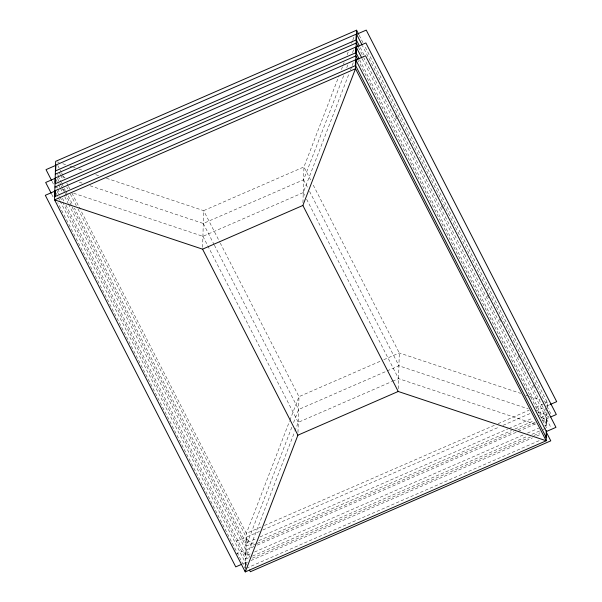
<?xml version="1.0" encoding="UTF-8"?>
<svg xmlns="http://www.w3.org/2000/svg" width="602" height="602" viewBox="0 0 602 602"><rect width="100%" height="100%" fill="white"/><g stroke="black" fill="none" stroke-linecap="round" stroke-linejoin="round"><path stroke-width="0.45" stroke-dasharray="3.01 2.26" d="M202.611 247.332L203.642 210.64L303.95 166.927L339.039 75.784M60.102 201.151L245.398 562.674L245.24 568.461L57.792 202.754M68.605 204.213L245.759 549.837L245.601 555.623L65.874 204.973M77.974 208.947L246.12 536.992L245.955 542.778L74.385 208.036M245.428 566.399L246.346 533.38L289.539 421.197M245.616 568.589L245.774 562.802L247.497 562.05M253.886 546.586L246.135 549.957L245.977 555.744L251.139 553.494M259.409 531.491L246.496 537.119L246.331 542.906L256.663 538.406M302.949 202.701L303.95 166.927L310.79 180.276M297.982 432.432L298.983 396.658L220.317 243.17M398.298 388.719L399.292 352.953L312.498 183.618M542.251 420.926L546.556 419.052L546.39 424.839L544.675 425.591M362.246 58.861L546.691 418.706L546.526 424.493L359.507 59.621M546.992 412.34L546.556 427.932L358.438 60.907M547.15 406.839L547.278 402.249L364.3 45.263M341.402 69.651L343.087 65.272M343.426 64.391L344.103 62.638M347.136 54.752L348.152 52.126M351.523 43.359L352.539 40.733M352.877 39.852L353.886 37.226M90.067 185.762L203.28 223.477L303.589 179.772L343.742 75.483M346.782 67.59L347.79 64.963M352.516 52.69L353.863 49.191M73.662 193.257L202.919 236.323L303.235 192.61L349.122 73.421M350.469 69.915L351.816 66.408M352.155 65.535L353.509 62.029M289.871 420.324L298.983 396.658L380.434 361.17M72.007 206.787L245.985 546.217L291.88 427.029M293.565 422.649L298.622 409.503L398.938 365.79L528.195 408.856M62.653 202.069L245.631 559.062L294.559 431.98M294.89 431.107L298.268 422.341L391.714 381.623M383.858 359.672L399.292 352.953L520.534 393.339M392.572 381.247L398.577 378.635L536.751 424.666M261.005 526.991L246.346 533.38L80.51 209.827M264.451 525.486L494.678 425.17M498.125 423.665L529.166 410.143M536.066 407.133L547.278 402.249L543.711 401.06M236.473 541.198L246.12 536.992M549.46 404.815L547.045 405.868L362.607 46.015M262.848 529.993L499.57 426.841M503.016 425.343L530.558 413.341M535.72 411.091L544.328 407.336M260.102 536.901L508.013 428.88M508.878 428.504L532.981 417.999M538.143 415.749L545.894 412.378M245.985 546.217L255.474 542.086M258.92 540.581L511.565 430.498M515.011 428.993L533.982 420.73M540.882 417.72L546.917 415.094L363.939 58.101M256.241 543.809L251.079 546.059L246.496 537.119M257.107 543.44L513.626 431.664M517.931 429.783L535.14 422.28M542.033 419.285L548.919 416.283M236.119 554.036L245.759 549.837M546.691 418.706L549.099 417.66M257.325 545.081L517.291 431.807M518.149 431.431L536.224 423.552M254.578 551.996L523.153 434.968M527.457 433.094L538.647 428.218M245.631 559.062L249.077 557.557M252.531 556.052L527.585 436.202M531.897 434.32L539.663 430.942M543.109 429.437L545.698 428.308M252.441 558.152L530.482 436.999M533.921 435.502L539.949 432.876M242.99 563.728L245.398 562.674M250.944 560.545L532.424 437.895M536.728 436.021L541.032 434.147M246.474 568.213L540.009 440.31M57.438 161.93L59.222 162.525M62.789 163.714L66.355 164.903M69.922 166.092L72.594 166.98M73.489 167.281L75.265 167.875M78.832 169.064L82.399 170.246M95.771 174.7L100.233 176.19M106.471 178.267L203.642 210.64L219.888 242.335M57.077 174.776L58.861 175.37M62.427 176.559L65.106 177.447M79.366 182.195L82.045 183.091M54.94 187.019L58.507 188.208M62.074 189.397L64.745 190.285M525.885 395.123L528.556 396.011M529.444 396.312L540.144 399.871M538 412.122L546.917 415.094M359.153 35.232L363.871 44.428M546.917 406.215L551.5 415.154M360.297 47.618L365.015 56.821M395.469 116.239L396.756 118.752M441.364 205.786L442.651 208.3M487.266 295.326L488.553 297.839M499.276 318.759L500.563 321.272M518.149 355.586L519.436 358.092M533.161 384.874L534.448 387.387M545.171 408.306L546.887 411.655M358.371 47.234L363.51 57.265M546.556 419.052L551.139 427.999M303.589 179.772L307.863 188.11M309.578 191.451L398.938 365.79M303.235 192.61L304.943 195.951M306.651 199.285L398.577 378.635M203.28 223.477L213.966 244.337M214.395 245.172L298.622 409.503M202.919 236.323L298.268 422.341M57.8 165.52L61.231 172.21M61.652 173.045L62.939 175.551M63.368 176.386L64.226 178.057M66.799 183.076L68.086 185.582M68.515 186.417L69.794 188.93M71.939 193.107L80.081 208.992M59.101 172.127L60.388 174.633M60.817 175.468L62.533 178.817M66.822 187.184L67.68 188.862M70.253 193.882L76.258 205.598M58.085 176.235L59.801 179.584M60.23 180.419L61.517 182.933M61.946 183.768L65.377 190.465M65.806 191.301L72.669 204.688M57.438 178.358L60.87 185.047M61.299 185.883L62.585 188.396M63.014 189.231L64.723 192.572M65.151 193.408L71.578 205.952M246.135 549.957L250.304 558.092M55.738 179.11L58.311 184.129M58.74 184.964L60.027 187.478M60.456 188.313L62.172 191.662M64.745 196.681L68.176 203.378M57.724 189.073L59.44 192.422M62.442 198.284L64.158 201.632M52.035 181.345L54.18 185.529M57.085 191.203L59.756 196.41M60.08 197.057L62.224 201.234M245.774 562.802L247.858 566.866M55.384 191.948L57.958 196.967M58.386 197.802L59.673 200.315M51.674 194.19L53.39 197.539"/><path stroke-width="0.9" d="M54.79 196.899L54.955 191.112L45.308 195.311L235.758 566.881L241.379 564.428M55.196 182.406L55.309 178.267L45.669 182.474L51.245 193.347M55.512 171.216L55.67 165.43L46.03 169.629L51.606 180.51M245.323 570.064L245.27 571.9L546.202 440.777L546.481 430.686M356.587 30.213L355.511 68.733L302.874 205.455L202.565 249.16L54.579 199.864L55.655 161.336L356.587 30.213L358.732 34.389M355.88 59.982L355.722 65.769L546.172 437.338L546.33 431.551L355.88 59.982L365.527 55.783L555.97 427.345L546.33 431.551M550.71 416.96L556.331 414.507L365.881 42.938L356.241 47.144L356.075 52.931L359.078 58.785M550.258 404.469L556.692 401.662L366.242 30.1L356.602 34.299L356.437 40.086L359.439 45.948M546.037 437.684L546.082 436.029M297.907 435.178L245.27 571.9L54.579 199.864L355.511 68.733L546.202 440.777L398.215 391.473L297.907 435.178L202.565 249.16M55.301 174.181L356.226 43.051L357.942 46.399M54.94 187.019L355.865 55.896L358.009 60.072M356.602 34.299L362.178 45.18M356.241 47.144L361.817 58.025M546.195 431.897L550.785 440.837L250.364 571.742L249.529 570.117M302.874 205.455L398.215 391.473M55.083 190.759L54.925 196.545L355.346 65.641L355.504 59.854L55.083 190.759M55.444 177.921L55.286 183.708L355.699 52.803L355.865 47.016L55.444 177.921M55.805 165.076L55.64 170.87L356.06 39.965L356.226 34.171L55.805 165.076"/></g></svg>
